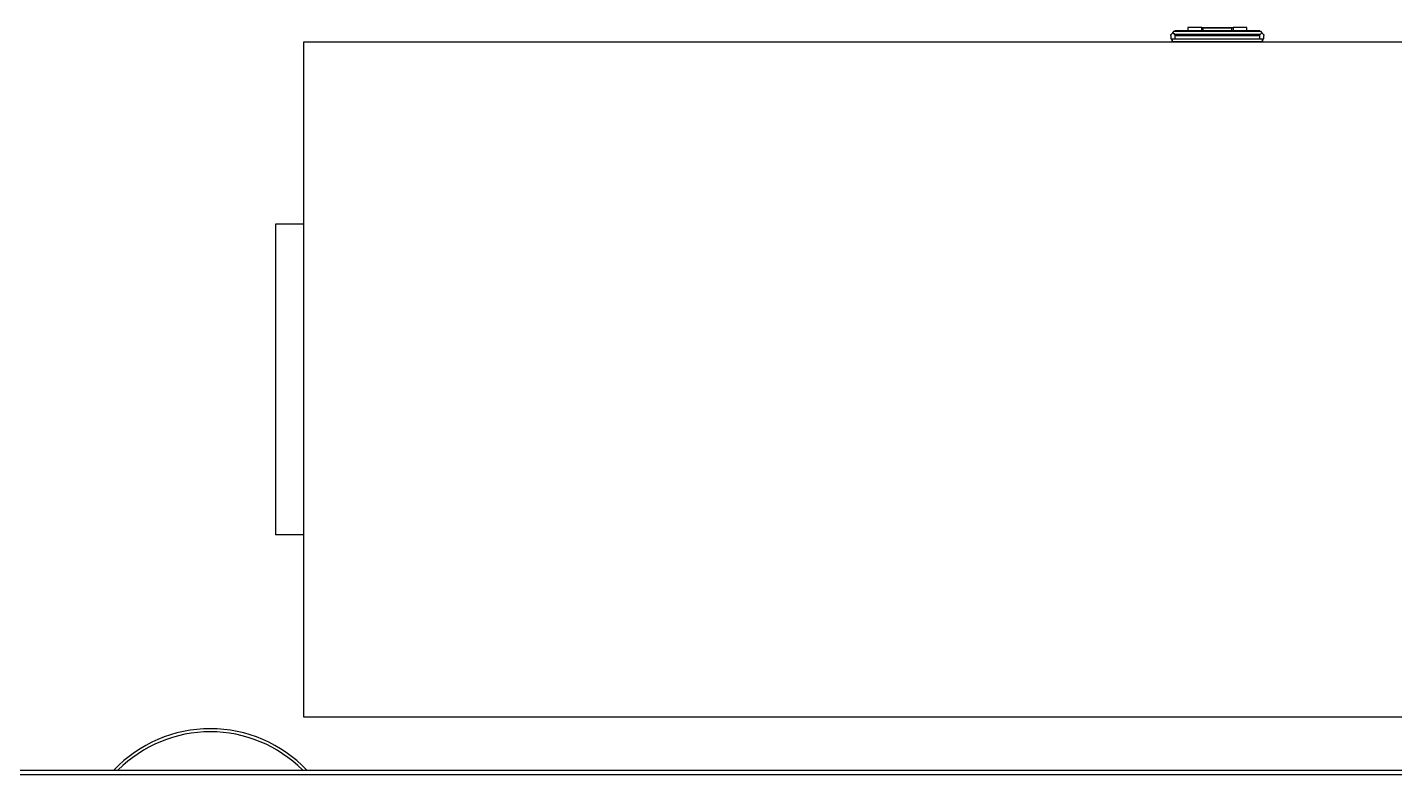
# Model space of a CAD drawing. Header units: millimetres. Extents: x 914 to 910632, y -176 to 682692.
# Drawn here: x 2383.56 to 2391.65, y 1817.15 to 1821.56 of the extents above; entities that cross this region are included whole.
import ezdxf

# ---------------------------------------------------------------- set-up
doc = ezdxf.new("R2010")
doc.units = ezdxf.units.MM
doc.layers.add('画图', color=3, linetype='Continuous', lineweight=30)

# ---------------------------------------------------------------- blocks, each defined once
blk = doc.blocks.new('SDHGSJH')
at = {"color": 7, "linetype": 'Continuous', "lineweight": 30}
for p, q in [((26, -422.55), (-1926, -422.55)), ((26, -424.29), (-1926, -424.29)), ((-985, -444.29), (-1790, -444.29)), ((-985, -697.29), (-985, -444.29)), ((-985, -512.54), (-974.5, -512.54)), ((-974.5, -629.04), (-974.5, -512.54)), ((-985, -629.04), (-974.5, -629.04)), ((-1790, -697.29), (-985, -697.29)), ((-1345, -697.59), (-1345, -698.59)), ((-1344.9, -697.59), (-1345, -697.59)), ((-1344.9, -698.59), (-1344.9, -697.59)), ((-1311.1, -697.59), (-1344.9, -697.59)), ((-1344.09, -697.29), (-1344.2, -697.59)), ((-1311.91, -697.29), (-1311.8, -697.59)), ((-1311.1, -697.59), (-1311.1, -698.59)), ((-1311, -697.59), (-1311.1, -697.59)), ((-1311, -698.59), (-1311, -697.59)), ((-1345, -698.59), (-1345.5, -698.59)), ((-1345.5, -698.59), (-1345.5, -699.88)), ((-1345.35, -700.23), (-1344.74, -700.84)), ((-1343.82, -698.59), (-1344.9, -698.59)), ((-1344.15, -701.44), (-1344.74, -700.84)), ((-1311.85, -701.44), (-1344.15, -701.44)), ((-1344.03, -700.23), (-1311.97, -700.23)), ((-1344, -701.59), (-1312, -701.59)), ((-1343.82, -699.88), (-1343.82, -698.59)), ((-1312.18, -698.59), (-1343.82, -698.59)), ((-1312.18, -699.88), (-1343.82, -699.88)), ((-1339.1, -701.59), (-1339.1, -702.89)), ((-1339.1, -702.89), (-1333.88, -702.89)), ((-1333.4, -702.89), (-1333.88, -702.89)), ((-1333.4, -701.59), (-1333.4, -702.59)), ((-1333.4, -702.59), (-1322.6, -702.59)), ((-1333.4, -702.59), (-1333.4, -702.89)), ((-1322.6, -702.89), (-1333.4, -702.89)), ((-1322.6, -702.59), (-1322.6, -701.59)), ((-1322.6, -702.89), (-1322.6, -702.59)), ((-1322.12, -702.89), (-1322.6, -702.89)), ((-1322.12, -702.89), (-1316.9, -702.89)), ((-1316.9, -702.89), (-1316.9, -701.59)), ((-1312.18, -698.59), (-1312.18, -699.88)), ((-1311.1, -698.59), (-1312.18, -698.59)), ((-1311.85, -701.44), (-1312, -701.59)), ((-1311.26, -700.84), (-1311.85, -701.44)), ((-1311.26, -700.84), (-1310.65, -700.23)), ((-1310.5, -698.59), (-1311, -698.59)), ((-1310.5, -699.88), (-1310.5, -698.59))]:
    blk.add_line(p, q, dxfattribs=at)
at = {"color": 8, "linetype": 'Continuous', "lineweight": 30}
for p, q in [((-1333.88, -702.89), (-1333.88, -701.59)), ((-1322.12, -701.59), (-1322.12, -702.89))]:
    blk.add_line(p, q, dxfattribs=at)
at = {"color": 7, "linetype": 'Continuous', "lineweight": 30}
for centre, radius, start, end in [((-950, -389.79), 50, 223.6301, 316.3699), ((-1046.5, -689.34), 8, 263.6038, 276.3962), ((-1340.5, -705.09), 6, 126.0089, 134.9932), ((-1399.6, -757.02), 78.52, 44.9128, 45.0639), ((-1315.5, -705.09), 6, 45.0068, 53.9911)]:
    blk.add_arc(centre, radius, start, end, dxfattribs=at)
at = {"color": 8, "linetype": 'Continuous', "lineweight": 30}
blk.add_arc((-950, -389.79), 48.85, 224.935, 315.065, dxfattribs=at)
at = {"color": 7, "linetype": 'Continuous', "lineweight": 30}
for points, knots in [([(-1345.35, -700.23), (-1345.39, -700.19), (-1345.44, -700.13), (-1345.49, -700.01), (-1345.5, -699.93), (-1345.5, -699.89), (-1345.5, -699.88)], [0, 0, 0, 0, 0.4529603, 0.7186128, 0.9390196, 1, 1, 1, 1]), ([(-1343.82, -699.88), (-1343.82, -699.91), (-1343.83, -699.99), (-1343.89, -700.11), (-1343.96, -700.19), (-1344.02, -700.23), (-1344.03, -700.23)], [0, 0, 0, 0, 0.21746, 0.485452, 0.894154, 1, 1, 1, 1]), ([(-1311.97, -700.23), (-1312.02, -700.2), (-1312.09, -700.13), (-1312.16, -700.01), (-1312.18, -699.93), (-1312.18, -699.89), (-1312.18, -699.88)], [0, 0, 0, 0, 0.451894, 0.716885, 0.936548, 1, 1, 1, 1]), ([(-1310.5, -699.88), (-1310.5, -699.91), (-1310.51, -699.99), (-1310.55, -700.11), (-1310.6, -700.18), (-1310.64, -700.23), (-1310.65, -700.23)], [0, 0, 0, 0, 0.218406, 0.488135, 0.900599, 1, 1, 1, 1])]:
    blk.add_open_spline(points, degree=3, knots=knots, dxfattribs=at)

msp = doc.modelspace()

# ---------------------------------------------------------------- block references
at = {"layer": '画图', "color": 4, "xscale": 0.01575, "yscale": 0.01575, "zscale": 0.01575, "rotation": 180}
msp.add_blockref('SDHGSJH', (2369.6829, 1810.4924), dxfattribs=at)

doc.saveas('drawing.dxf')
